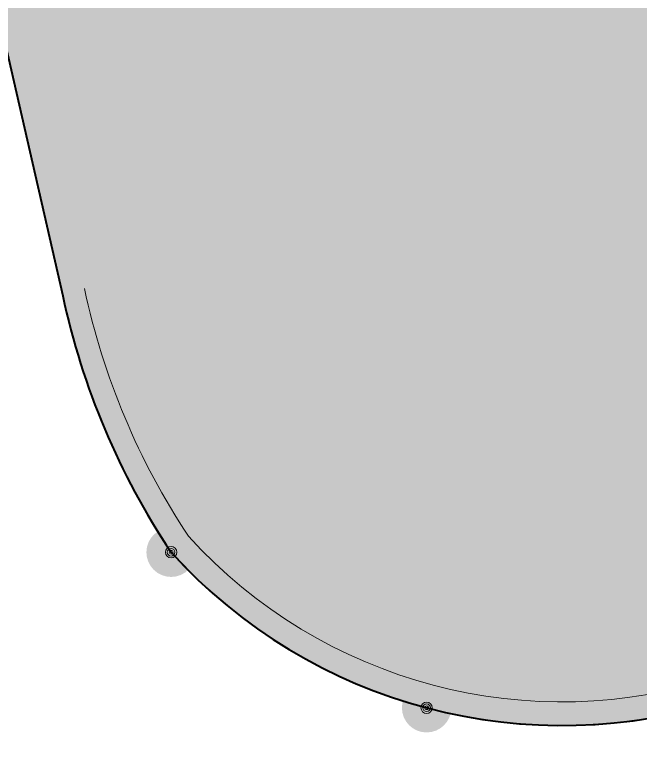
# Model space of a CAD drawing. Header units: metres. Extents: x 2513914 to 2544706, y 1140005 to 1171926.
# Drawn here: x 2514973.59 to 2514990.04, y 1146702.85 to 1146722.41 of the extents above; entities that cross this region are included whole.
import ezdxf

# ---------------------------------------------------------------- set-up
doc = ezdxf.new("R2010")
doc.units = ezdxf.units.M
doc.linetypes.add('MO_I', pattern=[2, 1.5, -0.5])
for name, color, linetype, lineweight in [('MO_BF', 7, 'Continuous', 40), ('MO_BF_PTS', 7, 'Continuous', 20), ('MO_CS_SV_CI_VIGNE', 7, 'MO_I', 20), ('MO_CS_SV_CI_VIGNE_HACH', 253, 'Continuous', 20), ('MO_ODL_MUR', 7, 'Continuous', 20)]:
    doc.layers.add(name, color=color, linetype=linetype, lineweight=lineweight)
doc.layers.add('MO_BF_PTS_CA', color=7, linetype='Continuous', lineweight=18, true_color=0xffffff)

# ---------------------------------------------------------------- blocks, each defined once
blk = doc.blocks.new('PTS_BF_NON_MATE_DEFINI')
at = {"layer": 'MO_BF_PTS_CA'}
h = blk.add_hatch(color=256, dxfattribs=at)
edge = h.paths.add_edge_path()
edge.add_arc((0, 0), 0.00065, 0, 360)
at = {"layer": 'MO_BF_PTS', "linetype": 'Continuous'}
for radius in [0.00015, 0.0001, 0.00005]:
    blk.add_circle((0, 0), radius, dxfattribs=at)
blk.add_point((0, 0), dxfattribs=at)

msp = doc.modelspace()

# ---------------------------------------------------------------- hatches: boundary and pattern name
at = {"layer": 'MO_CS_SV_CI_VIGNE_HACH'}
h = msp.add_hatch(dxfattribs=at)
h.set_pattern_fill('VIGNE', color=256, style=0)
h.set_pattern_definition([(63.434949, (0, 0), (-2.5000000252, -7.7e-09), [2.236068, -14.534441]), (63.434949, (0, 3), (-2.5000000252, -7.7e-09), [2.236068, -14.534441]), (63.434949, (0, 6), (-2.5000000252, -7.7e-09), [2.236068, -14.534441]), (63.434949, (0, 9), (-2.5000000252, -7.7e-09), [2.236068, -14.534441]), (63.434949, (0, 12), (-2.5000000252, -7.7e-09), [2.236068, -14.534441])])
edge = h.paths.add_edge_path()
edge.add_arc((2515003.829, 1146762.77), 57.968, 264.67268, 276.56744)
edge.add_arc((2514999.906, 1146790.42), 85.889, 277.05791, 282.49974)
edge.add_arc((2515010.579, 1146748.902), 43.069, 280.5916, 293.9486)
edge.add_line((2515028.061, 1146709.541), (2515050.041, 1146718.661))
edge.add_line((2515050.041, 1146718.661), (2515067.55, 1146726.55))
edge.add_line((2515067.55, 1146726.55), (2515135.44, 1146756.1))
edge.add_line((2515135.44, 1146756.1), (2515175.869, 1146770.669))
edge.add_line((2515175.869, 1146770.669), (2515195.579, 1146779.329))
edge.add_line((2515195.579, 1146779.329), (2515182.859, 1146817.269))
edge.add_line((2515182.859, 1146817.269), (2515165.479, 1146812.309))
edge.add_line((2515165.479, 1146812.309), (2515151.63, 1146852.508))
edge.add_line((2515151.63, 1146852.508), (2515151.12, 1146852.349))
edge.add_line((2515151.12, 1146852.349), (2515149.15, 1146858.208))
edge.add_line((2515149.15, 1146858.208), (2515149.61, 1146858.358))
edge.add_line((2515149.61, 1146858.358), (2515145.341, 1146870.898))
edge.add_line((2515145.341, 1146870.898), (2515144.171, 1146874.388))
edge.add_line((2515144.171, 1146874.388), (2515184.621, 1146887.157))
edge.add_line((2515184.621, 1146887.157), (2515174.621, 1146914.836))
edge.add_line((2515174.621, 1146914.836), (2515171.542, 1146924.156))
edge.add_line((2515171.542, 1146924.156), (2515167.632, 1146930.555))
edge.add_line((2515167.632, 1146930.555), (2515164.042, 1146935.045))
edge.add_line((2515164.042, 1146935.045), (2515157.652, 1146936.605))
edge.add_line((2515157.652, 1146936.605), (2515154.832, 1146936.775))
edge.add_line((2515154.832, 1146936.775), (2515152.932, 1146936.395))
edge.add_line((2515152.932, 1146936.395), (2515146.832, 1146933.855))
edge.add_line((2515146.832, 1146933.855), (2515140.072, 1146930.656))
edge.add_line((2515140.072, 1146930.656), (2515117.452, 1146919.816))
edge.add_line((2515117.452, 1146919.816), (2515106.692, 1146914.666))
edge.add_line((2515106.692, 1146914.666), (2515096.592, 1146909.947))
edge.add_line((2515096.592, 1146909.947), (2515081.952, 1146902.907))
edge.add_line((2515081.952, 1146902.907), (2515072.832, 1146899.437))
edge.add_line((2515072.832, 1146899.437), (2515062.522, 1146896.837))
edge.add_line((2515062.522, 1146896.837), (2515062.372, 1146897.327))
edge.add_line((2515062.372, 1146897.327), (2515039.912, 1146898.167))
edge.add_line((2515039.912, 1146898.167), (2515021.102, 1146898.038))
edge.add_line((2515021.102, 1146898.038), (2515019.822, 1146897.968))
edge.add_line((2515019.822, 1146897.968), (2515015.972, 1146898.028))
edge.add_line((2515015.972, 1146898.028), (2515005.062, 1146897.908))
edge.add_line((2515005.062, 1146897.908), (2514993.642, 1146897.928))
edge.add_line((2514993.642, 1146897.928), (2514980.563, 1146898.308))
edge.add_line((2514980.563, 1146898.308), (2514969.733, 1146898.728))
edge.add_line((2514969.733, 1146898.728), (2514969.803, 1146899.058))
edge.add_line((2514969.803, 1146899.058), (2514968.023, 1146899.048))
edge.add_line((2514968.023, 1146899.048), (2514965.953, 1146899.048))
edge.add_line((2514965.953, 1146899.048), (2514961.683, 1146898.548))
edge.add_line((2514961.683, 1146898.548), (2514954.403, 1146896.398))
edge.add_line((2514954.403, 1146896.398), (2514951.513, 1146894.758))
edge.add_line((2514951.513, 1146894.758), (2514943.992, 1146885.359))
edge.add_line((2514943.992, 1146885.359), (2514941.512, 1146875.849))
edge.add_line((2514941.512, 1146875.849), (2514939.792, 1146861.879))
edge.add_line((2514939.792, 1146861.879), (2514940.372, 1146855.8))
edge.add_line((2514940.372, 1146855.8), (2514945.121, 1146833.061))
edge.add_line((2514945.121, 1146833.061), (2514965.461, 1146835.79))
edge.add_line((2514965.461, 1146835.79), (2514968.451, 1146822.74))
edge.add_line((2514968.451, 1146822.74), (2514983.961, 1146825.71))
edge.add_line((2514983.961, 1146825.71), (2514996.551, 1146768.161))
edge.add_line((2514996.551, 1146768.161), (2514964.741, 1146759.221))
edge.add_line((2514964.741, 1146759.221), (2514974.851, 1146715.021))
edge.add_arc((2514993.801, 1146719.046), 19.373, 191.9901, 213.791)
edge.add_arc((2514987.989, 1146717.602), 13.889, 222.2079, 288.1889)
edge.add_arc((2514996.959, 1146689.791), 15.334, 84.4318, 107.595, ccw=False)
edge.add_line((2514998.447, 1146705.052), (2514998.447, 1146705.052))

# ---------------------------------------------------------------- linework, layer by layer
at = {"layer": 'MO_BF', "flags": 128}
for points in [[(2514939.792, 1146861.879), (2514940.372, 1146855.8), (2514945.121, 1146833.061), (2514947.961, 1146819.301), (2514949.251, 1146813.591), (2514953.711, 1146797.541), (2514954.891, 1146793.221), (2514955.861, 1146789.841), (2514957.891, 1146782.931), (2514962.431, 1146766.481), (2514963.811, 1146761.911), (2514964.191, 1146760.921), (2514964.741, 1146759.221), (2514974.851, 1146715.021, 0.095412), (2514977.701, 1146708.271, 0.296089), (2514992.324, 1146704.407, -0.101414), (2514998.447, 1146705.052, 0.051947), (2515010.459, 1146705.182), (2514968.023, 1146899.048)], [(2514963.811, 1146761.911), (2514964.191, 1146760.921), (2514964.741, 1146759.221), (2514974.851, 1146715.021, 0.095412), (2514977.701, 1146708.271, 0.296089), (2514992.324, 1146704.407, -0.101414), (2514998.447, 1146705.052, 0.051947), (2515010.459, 1146705.182), (2514965.171, 1146682.591), (2514966.851, 1146684.001), (2514968.201, 1146685.381), (2514968.401, 1146685.221), (2514968.771, 1146685.691, 0.066208), (2514970.691, 1146688.901, 0.081537), (2514971.691, 1146693.391, 0.063259), (2514972.061, 1146697.091, 0.067551), (2514971.421, 1146701.001), (2514958.841, 1146750.611), (2514957.121, 1146757.551, 0.141556), (2514954.491, 1146760.191), (2514952.731, 1146767.251, 0.207519)]]:
    msp.add_lwpolyline(points, format="xyb", dxfattribs=at)
at = {"layer": 'MO_CS_SV_CI_VIGNE', "flags": 128}
msp.add_lwpolyline([(2514998.447, 1146705.052, 0.051947), (2515010.459, 1146705.182, 0.023749), (2515018.495, 1146706.567, 0.058347), (2515028.061, 1146709.541), (2515050.041, 1146718.661), (2515067.55, 1146726.55), (2515135.44, 1146756.1), (2515175.869, 1146770.669), (2515195.579, 1146779.329), (2515182.859, 1146817.269), (2515165.479, 1146812.309), (2515151.63, 1146852.508), (2515151.12, 1146852.349), (2515149.15, 1146858.208), (2515149.61, 1146858.358), (2515145.341, 1146870.898), (2515144.171, 1146874.388), (2515184.621, 1146887.157), (2515174.621, 1146914.836), (2515171.542, 1146924.156), (2515167.632, 1146930.555), (2515164.042, 1146935.045), (2515157.652, 1146936.605), (2515154.832, 1146936.775), (2515152.932, 1146936.395), (2515146.832, 1146933.855), (2515140.072, 1146930.656), (2515117.452, 1146919.816), (2515106.692, 1146914.666), (2515096.592, 1146909.947), (2515081.952, 1146902.907), (2515072.832, 1146899.437), (2515062.522, 1146896.837), (2515062.372, 1146897.327), (2515039.912, 1146898.167), (2515021.102, 1146898.038), (2515019.822, 1146897.968), (2515015.972, 1146898.028), (2515005.062, 1146897.908), (2514993.642, 1146897.928), (2514980.563, 1146898.308), (2514969.733, 1146898.728), (2514969.803, 1146899.058), (2514968.023, 1146899.048), (2514965.953, 1146899.048), (2514961.683, 1146898.548), (2514954.403, 1146896.398), (2514951.513, 1146894.758), (2514943.992, 1146885.359), (2514941.512, 1146875.849), (2514939.792, 1146861.879), (2514940.372, 1146855.8), (2514945.121, 1146833.061), (2514965.461, 1146835.79), (2514968.451, 1146822.74), (2514983.961, 1146825.71), (2514996.551, 1146768.161), (2514964.741, 1146759.221), (2514974.851, 1146715.021, 0.095412), (2514977.701, 1146708.271, 0.296123), (2514992.324, 1146704.407, -0.101414), (2514998.447, 1146705.052)], format="xyb", close=True, dxfattribs=at)
at = {"layer": 'MO_ODL_MUR'}
for points in [[(2514975.421, 1146715.211, 0.094215), (2514978.157, 1146708.693, 0.296279), (2514992.133, 1146704.998, -0.101533), (2514998.506, 1146705.671, 0.052011), (2515010.388, 1146705.799, 0.023927), (2515018.371, 1146707.176, 0.058426), (2515027.816, 1146710.112), (2515049.801, 1146719.211)], [(2514974.851, 1146715.021, 0.095412), (2514977.701, 1146708.271)], [(2514977.701, 1146708.271, 0.296123), (2514992.324, 1146704.407, -0.101414), (2514998.447, 1146705.052, 0.051947), (2515010.459, 1146705.182)]]:
    msp.add_lwpolyline(points, format="xyb", dxfattribs=at)

# ---------------------------------------------------------------- block references
at = {"layer": 'MO_BF_PTS', "xscale": 1000, "yscale": 1000, "zscale": 1000}
for p in [(2514977.701, 1146708.271), (2514984.423, 1146704.179)]:
    msp.add_blockref('PTS_BF_NON_MATE_DEFINI', p, dxfattribs=at)

doc.saveas('drawing.dxf')
